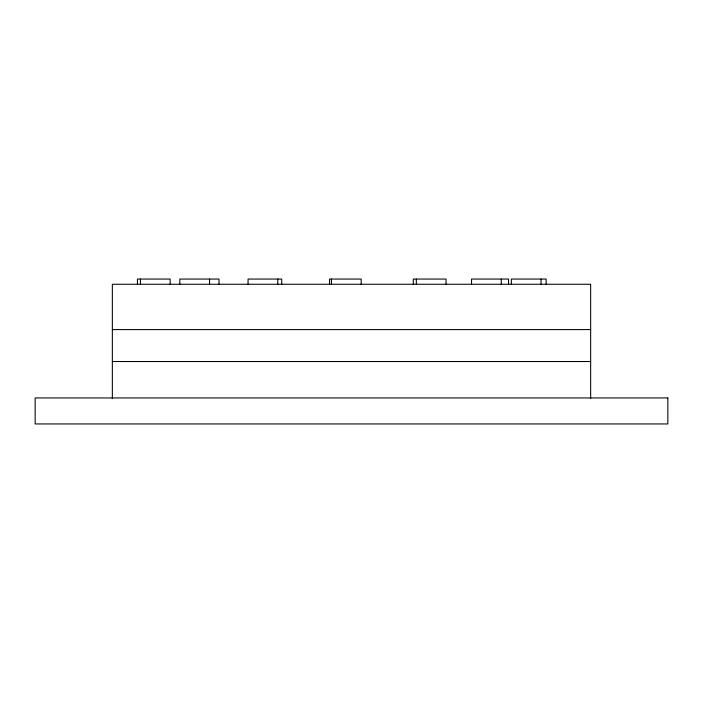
<?xml version="1.0" encoding="UTF-8"?>
<svg xmlns="http://www.w3.org/2000/svg" width="703" height="703" viewBox="0 0 703 703"><rect width="100%" height="100%" fill="white"/><g stroke="black" fill="none" stroke-linecap="round" stroke-linejoin="round"><path stroke-width="1.05" d="M112.348 329.584L590.652 329.584M112.348 361.527L590.652 361.527M590.652 398.583L590.652 284.258L112.348 284.258L112.348 398.583M546.143 284.258L546.143 279.056L511.345 279.056L511.345 284.258M541.064 279.056L541.064 284.258M508.533 284.258L508.533 279.056L471.546 279.056L471.546 284.258M501.265 279.056L501.265 284.258M446.045 284.258L446.045 279.056L413.294 279.056L413.294 284.258M416.325 279.056L416.325 284.258M361.166 284.258L361.166 279.056L329.566 279.056L329.566 284.258M331.447 279.056L331.447 284.258M281.718 284.258L281.718 279.056L248.062 279.056L248.062 284.258M277.782 279.056L277.782 284.258M219.002 284.258L219.002 279.056L179.836 279.056L179.836 284.258M209.556 279.056L209.556 284.258M170.152 284.258L170.152 279.056L137.454 279.056L137.454 284.258M140.433 279.056L140.433 284.258M667.85 397.942L35.15 397.942L35.15 423.944L667.85 423.944L667.85 397.942"/></g></svg>
